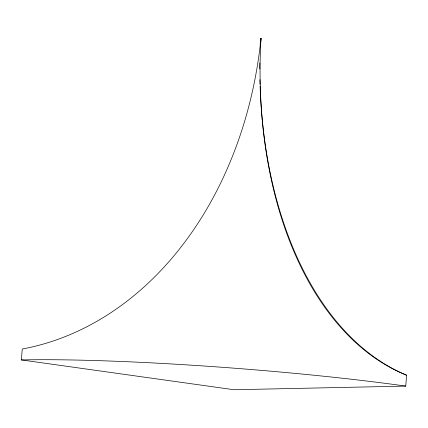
<?xml version="1.0" encoding="UTF-8"?>
<svg xmlns="http://www.w3.org/2000/svg" width="428" height="428" viewBox="0 0 428 428"><rect width="100%" height="100%" fill="white"/><g stroke="black" fill="none" stroke-linecap="round" stroke-linejoin="round"><path stroke-width="0.64" d="M21.4 359.927L22.24 349.029A365.662 284.893 88.8 0 0 261.005 38.263A365.662 227.423 -82 0 0 406.6 375.201L405.76 386.099L233.961 389.737L21.4 359.927A274.113 21.507 4.4 0 1 405.76 386.099M260.443 45.587L260.545 44.255M260.7 42.254L261.005 38.263M406.6 375.201A371.044 230.729 -82 0 1 260.117 86.37M260.053 84.359A371.044 230.729 -82 0 1 259.93 79.651M259.791 68.999A371.044 230.729 -82 0 1 259.801 63.007M260.213 44.961A371.044 230.729 -82 0 1 260.513 38.269"/></g></svg>
